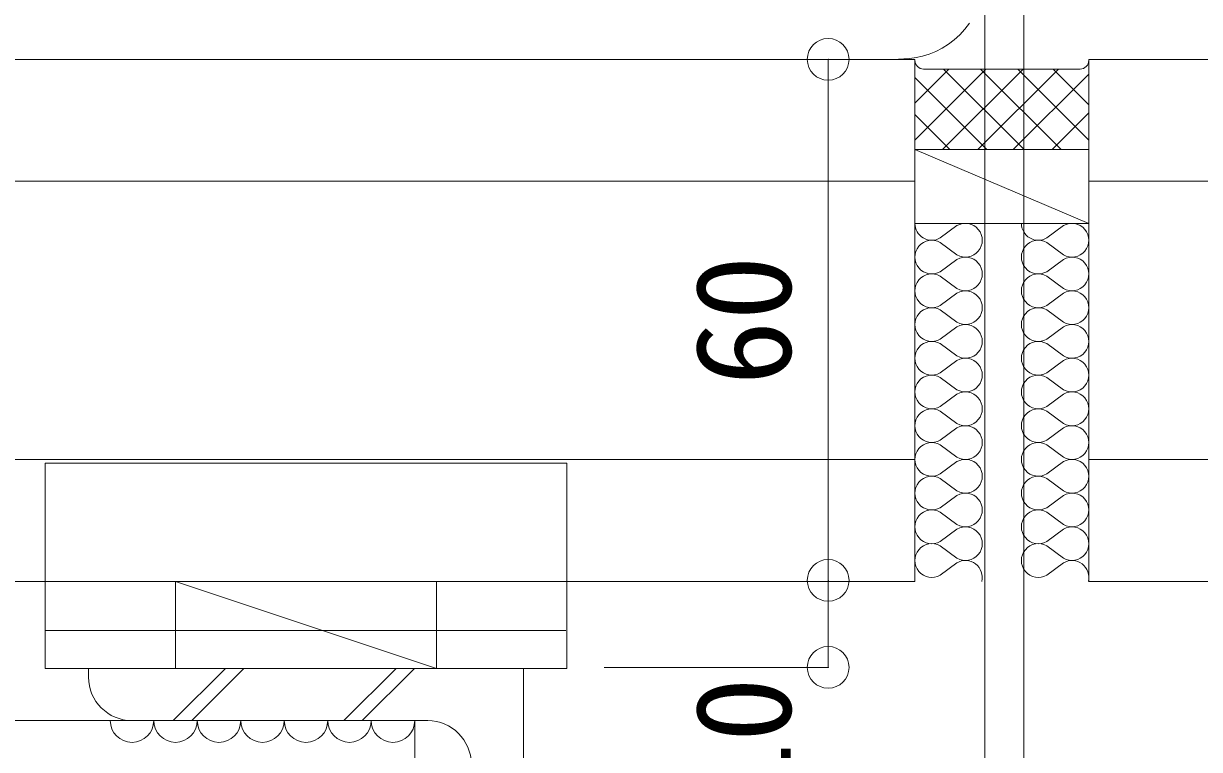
# Model space of a CAD drawing. Units: millimetres at full size, sheet at 1:6; details may follow other scales. Extents: x -1207 to 1226, y -853 to 852.
# Drawn here: x 94.8 to 230, y -399.7 to -316.3 of the extents above; entities that cross this region are included whole.
import ezdxf
from ezdxf.enums import TextEntityAlignment as Align

# ---------------------------------------------------------------- set-up
doc = ezdxf.new("R2010")
doc.units = ezdxf.units.MM
doc.header["$LTSCALE"] = 6
doc.header["$PDMODE"] = 32
doc.header["$PDSIZE"] = 4.8
for name, color, linetype, lineweight in [('0-1_AL', 5, 'Continuous', 9), ('0-2_SUNPO', 7, 'Continuous', 9), ('0-3_STEEL', 6, 'Continuous', 9), ('0-4_KANAMONO', 6, 'Continuous', 9), ('0-5_FUKUSIZA', 3, 'Continuous', 9), ('0-7_KUTAI', 6, 'Continuous', 9), ('0-B', 134, 'Continuous', 9)]:
    doc.layers.add(name, color=color, linetype=linetype, lineweight=lineweight)
doc.styles.add('ＭＳ ゴシック', font='')
doc.styles.get('ＭＳ ゴシック').set_extended_font_data('MS Gothic')

msp = doc.modelspace()

# ---------------------------------------------------------------- linework, layer by layer
at = {"layer": '0-1_AL'}
for p, q in [((197.25, -320.411), (-192.75, -320.411)), ((197.25, -320.411), (197.25, -380.411)), ((390.354, -320.411), (217.25, -320.411)), ((217.25, -320.411), (217.25, -380.411)), ((197.25, -334.411), (-192.75, -334.411)), ((390.354, -334.411), (217.25, -334.411)), ((197.25, -366.411), (-192.75, -366.411)), ((390.354, -366.411), (217.25, -366.411)), ((197.25, -380.411), (-192.75, -380.411)), ((390.354, -380.411), (217.25, -380.411))]:
    msp.add_line(p, q, dxfattribs=at)
at = {"layer": '0-2_SUNPO'}
for p, q in [((187.284, -380.293), (187.284, -320.411)), ((187.284, -390.293), (187.284, -380.293)), ((187.284, -390.293), (161.545, -390.293))]:
    msp.add_line(p, q, dxfattribs=at)
for p in [(187.284, -320.411), (187.284, -380.293), (187.284, -390.293)]:
    msp.add_point(p, dxfattribs=at)
at = {"layer": '0-3_STEEL', "color": 134}
for p, q in [((112.25, -380.411), (142.25, -380.411)), ((112.25, -390.411), (112.25, -380.411)), ((112.25, -390.411), (142.25, -390.411))]:
    msp.add_line(p, q, dxfattribs=at)
at = {"layer": '0-3_STEEL'}
for p, q in [((102.25, -390.411), (102.25, -391.411)), ((102.25, -390.411), (152.25, -390.411)), ((111.99, -396.411), (117.99, -390.411)), ((114.11, -396.411), (120.11, -390.411)), ((131.6, -396.411), (137.6, -390.411)), ((133.72, -396.411), (139.72, -390.411)), ((152.25, -440.411), (152.25, -390.411)), ((107.25, -396.411), (141.25, -396.411))]:
    msp.add_line(p, q, dxfattribs=at)
at = {"layer": '0-3_STEEL', "color": 134}
msp.add_lwpolyline([(112.25, -380.411), (142.25, -390.411), (142.25, -380.411)], dxfattribs=at)
at = {"layer": '0-3_STEEL'}
for centre, start, end in [((107.25, -391.411), 180, 270), ((141.25, -401.411), 0, 90)]:
    msp.add_arc(centre, 5, start, end, dxfattribs=at)
at = {"layer": '0-4_KANAMONO'}
for p, q in [((97.25, -366.836), (157.25, -366.836)), ((97.25, -390.411), (97.25, -366.836)), ((157.25, -366.836), (157.25, -390.411)), ((97.25, -386.042), (157.108, -386.042)), ((157.25, -390.411), (97.25, -390.411)), ((139.75, -396.411), (89.75, -396.411)), ((139.75, -396.411), (139.75, -402.411))]:
    msp.add_line(p, q, dxfattribs=at)
at = {"layer": '0-5_FUKUSIZA'}
for p, q in [((197.25, -320.53), (197.25, -330.781)), ((205.424, -321.53), (197.25, -329.703)), ((201.161, -321.53), (197.25, -325.44)), ((216.25, -321.53), (198.25, -321.53)), ((209.686, -321.53), (200.435, -330.781)), ((200.551, -321.53), (209.806, -330.784)), ((213.752, -321.53), (204.497, -330.784)), ((204.814, -321.53), (214.065, -330.781)), ((209.076, -321.53), (217.25, -329.703)), ((213.142, -321.53), (217.25, -325.638)), ((217.25, -330.781), (217.25, -320.53)), ((197.25, -322.491), (205.543, -330.784)), ((217.25, -322.096), (208.562, -330.784)), ((197.25, -326.754), (201.28, -330.784)), ((217.25, -326.556), (213.025, -330.781)), ((217.25, -330.781), (197.25, -330.781)), ((197.25, -330.781), (197.25, -339.263)), ((217.25, -339.263), (197.25, -330.781)), ((217.25, -339.263), (217.25, -330.781)), ((197.25, -339.263), (217.25, -339.263)), ((202.094, -339.523), (200.156, -340.941)), ((214.344, -339.523), (212.406, -340.941)), ((202.094, -342.879), (200.156, -341.46)), ((214.344, -342.879), (212.406, -341.46)), ((202.094, -343.398), (200.156, -344.816)), ((214.344, -343.398), (212.406, -344.816)), ((202.094, -346.754), (200.156, -345.335)), ((214.344, -346.754), (212.406, -345.335)), ((202.094, -347.273), (200.156, -348.691)), ((214.344, -347.273), (212.406, -348.691)), ((202.094, -350.629), (200.156, -349.21)), ((214.344, -350.629), (212.406, -349.21)), ((202.094, -351.148), (200.156, -352.566)), ((214.344, -351.148), (212.406, -352.566)), ((202.094, -354.504), (200.156, -353.085)), ((214.344, -354.504), (212.406, -353.085)), ((202.094, -355.023), (200.156, -356.441)), ((214.344, -355.023), (212.406, -356.441)), ((202.094, -358.379), (200.156, -356.96)), ((214.344, -358.379), (212.406, -356.96)), ((202.094, -358.898), (200.156, -360.316)), ((214.344, -358.898), (212.406, -360.316)), ((202.094, -362.254), (200.156, -360.835)), ((214.344, -362.254), (212.406, -360.835)), ((202.094, -362.773), (200.156, -364.191)), ((214.344, -362.773), (212.406, -364.191)), ((202.094, -366.129), (200.156, -364.71)), ((214.344, -366.129), (212.406, -364.71)), ((202.094, -366.648), (200.156, -368.066)), ((214.344, -366.648), (212.406, -368.066)), ((202.094, -370.004), (200.156, -368.585)), ((214.344, -370.004), (212.406, -368.585)), ((202.094, -370.523), (200.156, -371.941)), ((214.344, -370.523), (212.406, -371.941)), ((202.094, -373.879), (200.156, -372.46)), ((214.344, -373.879), (212.406, -372.46)), ((202.094, -374.398), (200.156, -375.816)), ((214.344, -374.398), (212.406, -375.816)), ((202.094, -377.754), (200.156, -376.335)), ((214.344, -377.754), (212.406, -376.335)), ((202.094, -378.273), (200.156, -379.691)), ((214.344, -378.273), (212.406, -379.691))]:
    msp.add_line(p, q, dxfattribs=at)
for centre, radius, start, end in [((198.25, -320.53), 1, 180, 270), ((216.25, -320.53), 1, 270, 0), ((199.188, -339.263), 1.938, 180.00142, 300.00055), ((203.062, -341.201), 1.938, 240.00394, 119.99606), ((211.437, -339.263), 1.938, 180.00142, 300.00055), ((215.312, -341.201), 1.938, 240.00394, 119.99606), ((199.188, -343.138), 1.938, 59.99945, 300.00055), ((211.437, -343.138), 1.938, 59.99945, 300.00055), ((203.062, -345.076), 1.938, 240.00394, 119.99606), ((215.312, -345.076), 1.938, 240.00394, 119.99606), ((199.188, -347.013), 1.938, 59.99945, 300.00055), ((211.437, -347.013), 1.938, 59.99945, 300.00055), ((203.062, -348.951), 1.938, 240.00394, 119.99606), ((215.312, -348.951), 1.938, 240.00394, 119.99606), ((199.188, -350.888), 1.938, 59.99945, 300.00055), ((211.437, -350.888), 1.938, 59.99945, 300.00055), ((203.062, -352.826), 1.938, 240.00394, 119.99606), ((215.312, -352.826), 1.938, 240.00394, 119.99606), ((199.188, -354.763), 1.938, 59.99945, 300.00055), ((211.437, -354.763), 1.938, 59.99945, 300.00055), ((203.062, -356.701), 1.938, 240.00394, 119.99606), ((215.312, -356.701), 1.938, 240.00394, 119.99606), ((199.188, -358.638), 1.938, 59.99945, 300.00055), ((211.437, -358.638), 1.938, 59.99945, 300.00055), ((203.062, -360.576), 1.938, 240.00394, 119.99606), ((215.312, -360.576), 1.938, 240.00394, 119.99606), ((199.188, -362.513), 1.938, 59.99945, 300.00055), ((211.437, -362.513), 1.938, 59.99945, 300.00055), ((203.062, -364.451), 1.938, 240.00394, 119.99606), ((215.312, -364.451), 1.938, 240.00394, 119.99606), ((199.188, -366.388), 1.938, 59.99945, 300.00055), ((211.437, -366.388), 1.938, 59.99945, 300.00055), ((203.062, -368.326), 1.938, 240.00394, 119.99606), ((215.312, -368.326), 1.938, 240.00394, 119.99606), ((199.188, -370.263), 1.938, 59.99945, 300.00055), ((211.437, -370.263), 1.938, 59.99945, 300.00055), ((203.062, -372.201), 1.938, 240.00394, 119.99606), ((215.312, -372.201), 1.938, 240.00394, 119.99606), ((199.188, -374.138), 1.938, 59.99945, 300.00055), ((211.437, -374.138), 1.938, 59.99945, 300.00055), ((203.062, -376.076), 1.938, 240.00394, 119.99606), ((215.312, -376.076), 1.938, 240.00394, 119.99606), ((199.188, -378.013), 1.938, 59.99945, 300.00055), ((211.437, -378.013), 1.938, 59.99945, 300.00055), ((203.062, -379.951), 1.938, 346.24992, 119.99606), ((215.312, -379.951), 1.938, 346.24992, 119.99606), ((107.25, -396.411), 2.5, 180, 0), ((112.25, -396.411), 2.5, 180, 0), ((117.25, -396.411), 2.5, 180, 0), ((122.25, -396.411), 2.5, 180, 0), ((127.25, -396.411), 2.5, 180, 0), ((132.25, -396.411), 2.5, 180, 0), ((137.25, -396.411), 2.5, 180, 0)]:
    msp.add_arc(centre, radius, start, end, dxfattribs=at)
at = {"layer": '0-7_KUTAI'}
msp.add_line((205.291, -227.686), (205.291, -451.894), dxfattribs=at)
msp.add_lwpolyline([(205.291, -451.894), (209.791, -451.894), (209.791, -227.686)], dxfattribs=at)
at = {"layer": '0-B'}
for points in [[(203.517, -316.263), (202.995, -316.94), (202.413, -317.574), (201.779, -318.156), (201.102, -318.679), (200.389, -319.133)], [(200.389, -319.133), (199.65, -319.511), (198.893, -319.808), (198.133, -320.032), (197.384, -320.192), (196.663, -320.299), (195.983, -320.364), (195.361, -320.397), (194.812, -320.41), (194.35, -320.411), (193.863, -320.411), (192.719, -320.411), (190.161, -320.411), (185.429, -320.411), (177.764, -320.411), (166.408, -320.411), (150.6, -320.411), (129.583, -320.411), (102.973, -320.411), (71.885, -320.411), (37.814, -320.411), (2.25, -320.411), (-33.314, -320.411)]]:
    msp.add_lwpolyline(points, dxfattribs=at)

# ---------------------------------------------------------------- texts
at = {"layer": '0-2_SUNPO', "style": 'ＭＳ ゴシック'}
for s, p in [('60', (186.284, -357.912)), ('10', (186.284, -406.388))]:
    msp.add_text(s, height=11, rotation=90, dxfattribs=at).set_placement(p, align=Align.BOTTOM_LEFT)

doc.saveas('drawing.dxf')
